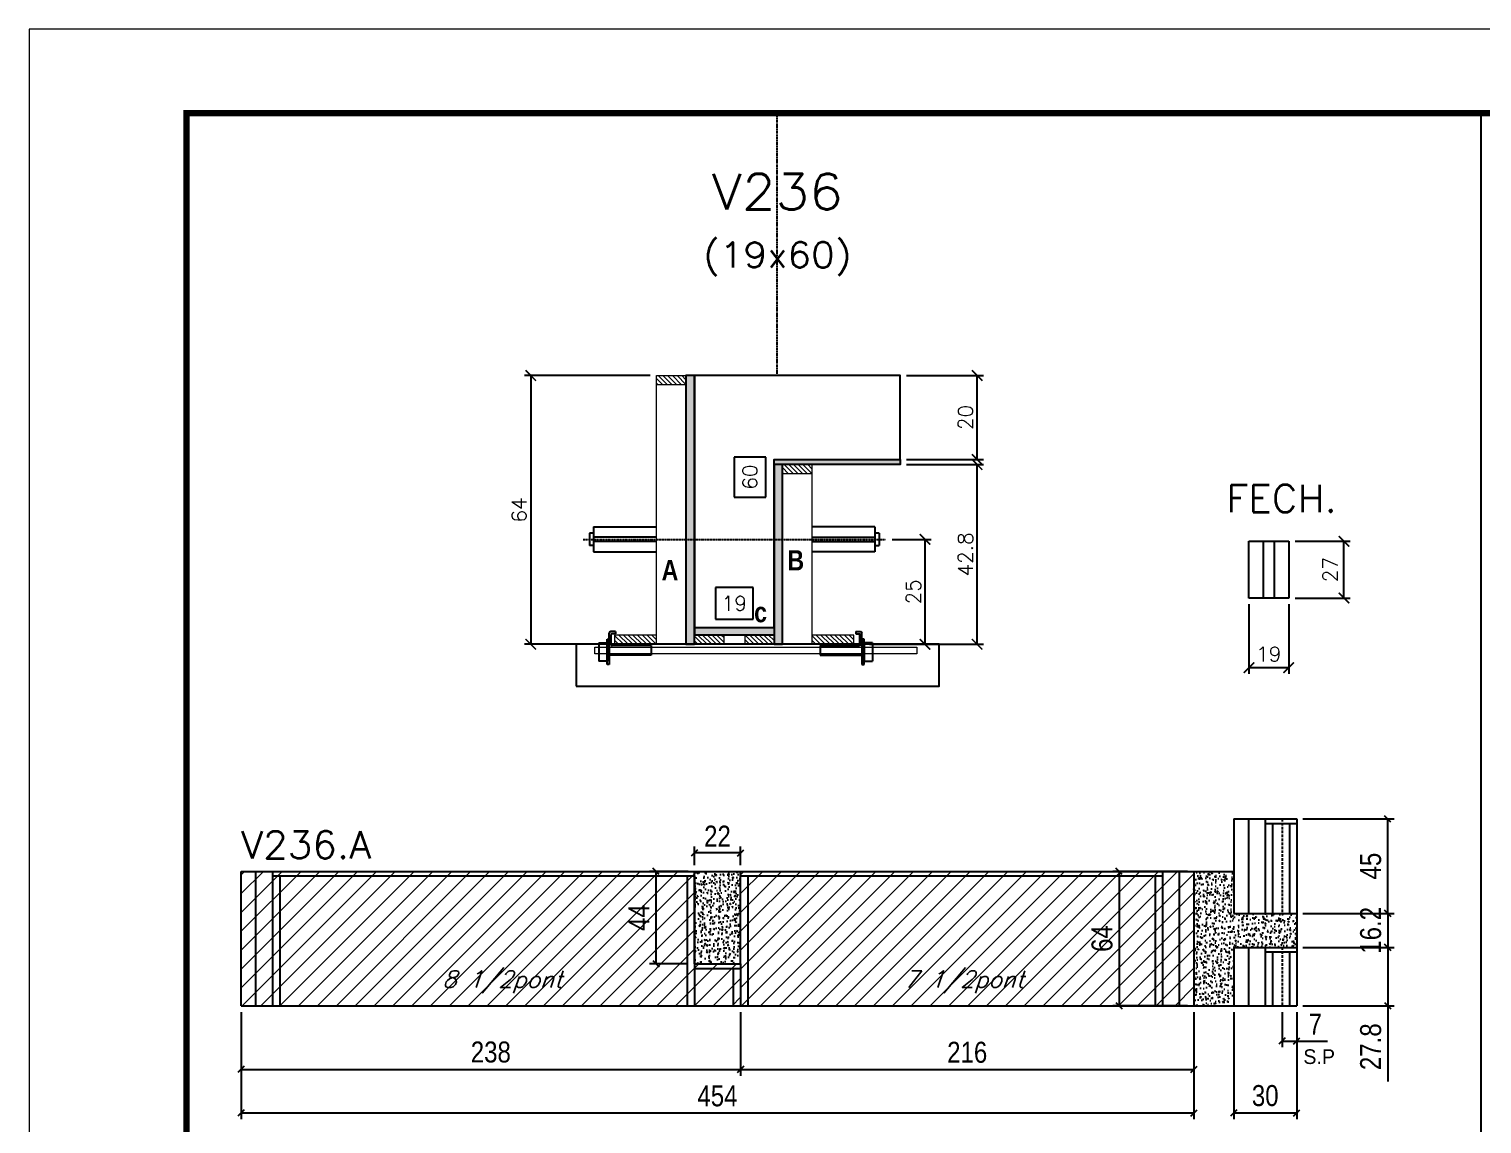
# Model space of a CAD drawing. Extents: x 137137 to 143418, y 10464 to 34486.
# Drawn here: x 138736 to 139428, y 29370 to 29891 of the extents above; entities that cross this region are included whole.
import ezdxf
from ezdxf.enums import TextEntityAlignment as Align

# ---------------------------------------------------------------- set-up
doc = ezdxf.new("R2010")
doc.units = 0
doc.linetypes.add('DASHED', pattern=[0.75, 0.5, -0.25])
doc.linetypes.add('HIDDEN', pattern=[0.375, 0.25, -0.125])
for name, color, linetype in [('barrote', 251, 'Continuous'), ('COTA', 241, 'Continuous'), ('Cota Seção (2x)', 4, 'Continuous'), ('detalhes', 4, 'Continuous'), ('Painéis', 200, 'Continuous'), ('presilha', 1, 'Continuous'), ('SARR_2.2x7', 40, 'Continuous'), ('SARR_3.5x7', 81, 'Continuous'), ('TENSOR', 3, 'Continuous'), ('texto', 7, 'Continuous'), ('Texto de Titulo', 7, 'Continuous'), ('Texto Qtd Sarr', 242, 'Continuous')]:
    doc.layers.add(name, color=color, linetype=linetype)
for name, color, linetype, lineweight in [('CONCRETO', 251, 'Continuous', 25), ('Folhas', 255, 'Continuous', 9), ('Hachura', 251, 'Continuous', 9), ('Madeira', 126, 'Continuous', 18), ('SARRAFO DE PRESSAO', 251, 'DASHED', 9), ('SCO-___-LAJ', 2, 'Continuous', 0), ('Texto Seção', 7, 'Continuous', 15)]:
    doc.layers.add(name, color=color, linetype=linetype, lineweight=lineweight)
doc.styles.add('COTA TECNICA', font='techl___.ttf', dxfattribs={"height": 10})
doc.styles.add('REGUA-120', font='ROMANS.shx', dxfattribs={"height": 15})
doc.styles.add('Romans', font='romans.shx')
doc.styles.add('ROMAS860', font='ROMAS860.SHX')
doc.styles.add('TECNICA', font='techb___.ttf', dxfattribs={"height": 10})
doc.dimstyles.new('Cota Paínel', dxfattribs={"dimtxt": 7, "dimasz": 5, "dimexe": 3, "dimexo": 3, "dimgap": 3, "dimtad": 1, "dimdec": 1, "dimzin": 12, "dimdsep": 46, "dimtxsty": 'Romans', "dimblk": 'ARCHTICK', "dimcen": 0, "dimclrd": 4, "dimclre": 4, "dimclrt": 1, "dimadec": 1, "dimazin": 3, "dimtfac": 1, "dimtdec": 1, "dimtmove": 0, "dimatfit": 3, "dimldrblk": 'OBLIQUE', "dimfxl": 1, "dimtolj": 1, "dimtzin": 12, "dimarcsym": 0})
doc.dimstyles.new('Cota Seção (2x)', dxfattribs={"dimtxt": 7, "dimasz": 5, "dimexe": 3, "dimexo": 3, "dimgap": 2, "dimtad": 3, "dimdec": 1, "dimlfac": 0.5, "dimzin": 12, "dimdsep": 46, "dimtxsty": 'Romans', "dimblk": 'ARCHTICK', "dimcen": 0, "dimclrd": 4, "dimclre": 4, "dimclrt": 1, "dimadec": 1, "dimazin": 3, "dimtfac": 1, "dimtdec": 1, "dimtmove": 0, "dimatfit": 3, "dimldrblk": 'OBLIQUE', "dimfxl": 1, "dimtolj": 1, "dimtzin": 12, "dimarcsym": 0})
doc.dimstyles.new('Cota Seção interna', dxfattribs={"dimtxt": 7, "dimasz": 6, "dimexe": 0.18, "dimexo": 2, "dimgap": -4, "dimtad": 3, "dimdec": 1, "dimlfac": 0.5, "dimzin": 12, "dimdsep": 46, "dimtxsty": 'Romans', "dimblk": 'ARCHTICK', "dimcen": 0.09, "dimse1": 1, "dimse2": 1, "dimsd1": 1, "dimsd2": 1, "dimclrd": 180, "dimclre": 5, "dimclrt": 1, "dimadec": 0, "dimazin": 3, "dimtfac": 1, "dimtdec": 1, "dimtofl": 0, "dimtmove": 0, "dimatfit": 3, "dimldrblk": 'ARCHTICK', "dimfxl": 1, "dimtolj": 1, "dimtzin": 0, "dimarcsym": 0})
doc.dimstyles.new('PAINEL', dxfattribs={"dimtxt": 10, "dimasz": 3, "dimexe": 3, "dimexo": 3, "dimgap": 3, "dimtad": 1, "dimdec": 1, "dimzin": 12, "dimdsep": 46, "dimtxsty": 'COTA TECNICA', "dimblk1": 'OBLIQUE', "dimblk2": 'OBLIQUE', "dimsah": 1, "dimcen": 0.9, "dimclrd": 4, "dimclre": 4, "dimclrt": 240, "dimadec": 1, "dimazin": 3, "dimtfac": 1, "dimtdec": 1, "dimtmove": 0, "dimatfit": 3, "dimfxl": 1, "dimtolj": 1, "dimtzin": 12, "dimarcsym": 0})

# ---------------------------------------------------------------- blocks, each defined once
blk = doc.blocks.new('9999999999')
at = {"layer": 'Folhas'}
blk.add_lwpolyline([(98138.98, 34190.21), (99623.98, 34190.21), (99623.98, 35240.21), (98138.98, 35240.21)], close=True, dxfattribs=at)
at = {"layer": 'Folhas', "color": 30, "const_width": 3}
blk.add_lwpolyline([(98213.98, 34230.21), (99583.98, 34230.21), (99583.98, 35200.21), (98213.98, 35200.21)], close=True, dxfattribs=at)
blk = doc.blocks.new('titulo1')
at = {"layer": 'Defpoints', "color": 252, "linetype": 'HIDDEN', "ltscale": 2}
blk.add_line((0, 0), (0, 125), dxfattribs=at)
at = {"layer": 'Defpoints', "style": 'Romans', "oblique": 15}
blk.add_attdef('FOLHA', text='', height=10, dxfattribs=at).set_placement((0, 15.58), align=Align.MIDDLE_CENTER)
at = {"layer": 'Texto Qtd Sarr', "color": 3, "style": 'Romans', "oblique": 15}
for tag, height, p in [('TITULO', 17, (0, 71.45)), ('SEÇÃO', 12, (0, 41.55))]:
    blk.add_attdef(tag, text='', height=height, dxfattribs=at).set_placement(p, align=Align.MIDDLE_CENTER)
blk = doc.blocks.new('_ArchTick')
at = {"color": 0, "linetype": 'ByBlock', "const_width": 0.15}
blk.add_lwpolyline([(-0.5, -0.5), (0.5, 0.5)], dxfattribs=at)
blk = doc.blocks.new('*D5913')
at = {"layer": 'COTA', "color": 4, "lineweight": -2, "transparency": 16777216}
for p, q in [((139153.81, 29684.08), (139190.53, 29684.08)), ((139187.53, 29598.48), (139187.53, 29684.08)), ((139136.21, 29598.48), (139190.53, 29598.48))]:
    blk.add_line(p, q, dxfattribs=at)
at = {"layer": 'Defpoints', "color": 0, "transparency": 16777216}
for p in [(139150.81, 29684.08), (139187.53, 29684.08), (139133.21, 29598.48)]:
    blk.add_point(p, dxfattribs=at)
at = {"layer": 'COTA', "color": 4, "lineweight": -2, "transparency": 16777216, "xscale": 5, "yscale": 5, "zscale": 5}
for p, rotation in [((139187.53, 29684.08), 90), ((139187.53, 29598.48), 270)]:
    blk.add_blockref('_ArchTick', p, dxfattribs=dict(at, rotation=rotation))
at = {"layer": 'COTA', "color": 1, "transparency": 16777216, "insert": (139182.03, 29641.28), "char_height": 7, "attachment_point": 5, "rotation": 90, "style": 'Romans'}
blk.add_mtext('\\A1;42.8', dxfattribs=at)
blk = doc.blocks.new('_Oblique')
at = {"color": 0, "linetype": 'ByBlock', "lineweight": -2}
blk.add_line((-0.5, -0.5), (0.5, 0.5), dxfattribs=at)
blk = doc.blocks.new('*D5914')
at = {"layer": 'COTA', "color": 4, "lineweight": -2, "transparency": 16777216}
for p, q in [((139153.81, 29726.48), (139190.53, 29726.48)), ((139187.53, 29686.48), (139187.53, 29726.48)), ((139153.81, 29686.48), (139190.53, 29686.48))]:
    blk.add_line(p, q, dxfattribs=at)
at = {"layer": 'Defpoints', "color": 0, "transparency": 16777216}
for p in [(139150.81, 29726.48), (139187.53, 29726.48), (139150.81, 29686.48)]:
    blk.add_point(p, dxfattribs=at)
at = {"layer": 'COTA', "color": 4, "lineweight": -2, "transparency": 16777216, "xscale": 5, "yscale": 5, "zscale": 5}
for p, rotation in [((139187.53, 29726.48), 90), ((139187.53, 29686.48), 270)]:
    blk.add_blockref('_ArchTick', p, dxfattribs=dict(at, rotation=rotation))
at = {"layer": 'COTA', "color": 1, "transparency": 16777216, "insert": (139182.03, 29706.48), "char_height": 7, "attachment_point": 5, "rotation": 90, "style": 'Romans'}
blk.add_mtext('\\A1;20', dxfattribs=at)
blk = doc.blocks.new('*D5915')
at = {"layer": 'Cota Seção (2x)', "color": 180, "lineweight": -2, "transparency": 16777216}
for p, q in [((139086.81, 29687.58), (139071.81, 29687.58)), ((139071.81, 29687.58), (139071.81, 29668.58)), ((139086.81, 29668.58), (139086.81, 29687.58)), ((139071.81, 29668.58), (139086.81, 29668.58))]:
    blk.add_line(p, q, dxfattribs=at)
at = {"layer": 'Defpoints', "color": 0, "transparency": 16777216}
for p in [(139090.81, 29726.48), (139090.81, 29726.48), (139090.81, 29606.48)]:
    blk.add_point(p, dxfattribs=at)
at = {"layer": 'Cota Seção (2x)', "color": 1, "transparency": 16777216, "insert": (139079.31, 29678.08), "char_height": 7, "attachment_point": 5, "rotation": 90, "style": 'Romans'}
blk.add_mtext('\\A1;60', dxfattribs=at)
blk = doc.blocks.new('PRESILHA METÁLICA 1')
at = {"layer": 'presilha'}
for p, q in [((12, 21), (8.6, 21)), ((12, 21), (12, 19.5)), ((0, 13), (6, 13)), ((0, 13), (0, 0)), ((6, 15.5), (7.5, 15.5)), ((6, -2.5), (6, 15.5)), ((6, 13), (6, 0)), ((7.5, 10.6), (7.5, 19.9)), ((7.5, 15.5), (7.5, -2.5)), ((9, 11.6), (9, 18.9)), ((12, 19.5), (9.6, 19.5)), ((37.5, 11), (9.6, 11)), ((37.5, 11), (37.5, 4.1)), ((6, 0), (0, 0)), ((37.5, 4.1), (7.5, 4.1)), ((7.5, -2.5), (6, -2.5))]:
    blk.add_line(p, q, dxfattribs=at)
for centre, radius, start, end in [((8.6, 19.9), 1.14, 90, 180), ((9.6, 18.9), 0.57, 90, 180), ((9.6, 11.6), 0.57, 180, 270)]:
    blk.add_arc(centre, radius, start, end, dxfattribs=at)
blk = doc.blocks.new('*D5916')
at = {"layer": 'Cota Seção (2x)', "color": 180, "lineweight": -2, "transparency": 16777216}
for p, q in [((139080.81, 29625.48), (139062.81, 29625.48)), ((139062.81, 29625.48), (139062.81, 29610.48)), ((139080.81, 29610.48), (139080.81, 29625.48)), ((139062.81, 29610.48), (139080.81, 29610.48))]:
    blk.add_line(p, q, dxfattribs=at)
at = {"layer": 'Defpoints', "color": 0, "transparency": 16777216}
for p in [(139090.81, 29606.48), (139052.81, 29598.48), (139090.81, 29598.48)]:
    blk.add_point(p, dxfattribs=at)
at = {"layer": 'Cota Seção (2x)', "color": 1, "transparency": 16777216, "insert": (139071.81, 29617.98), "char_height": 7, "attachment_point": 5, "style": 'Romans'}
blk.add_mtext('\\A1;19', dxfattribs=at)
blk = doc.blocks.new('*D5917')
at = {"layer": 'COTA', "color": 4, "lineweight": -2, "transparency": 16777216}
for p, q in [((139031.81, 29726.48), (138971.84, 29726.48)), ((138974.84, 29726.48), (138974.84, 29598.48)), ((139031.81, 29598.48), (138971.84, 29598.48))]:
    blk.add_line(p, q, dxfattribs=at)
at = {"layer": 'Defpoints', "color": 0, "transparency": 16777216}
for p in [(139034.81, 29726.48), (138974.84, 29598.48), (139034.81, 29598.48)]:
    blk.add_point(p, dxfattribs=at)
at = {"layer": 'COTA', "color": 4, "lineweight": -2, "transparency": 16777216, "xscale": 5, "yscale": 5, "zscale": 5}
for p, rotation in [((138974.84, 29726.48), 90), ((138974.84, 29598.48), 270)]:
    blk.add_blockref('_ArchTick', p, dxfattribs=dict(at, rotation=rotation))
at = {"layer": 'COTA', "color": 1, "transparency": 16777216, "insert": (138969.34, 29662.48), "char_height": 7, "attachment_point": 5, "rotation": 90, "style": 'Romans'}
blk.add_mtext('\\A1;64', dxfattribs=at)
blk = doc.blocks.new('*D5918')
at = {"layer": 'COTA', "color": 4, "lineweight": -2, "transparency": 16777216}
for p, q in [((139147.12, 29648.45), (139165.67, 29648.45)), ((139162.67, 29648.45), (139162.67, 29598.48)), ((139147.12, 29598.48), (139165.67, 29598.48))]:
    blk.add_line(p, q, dxfattribs=at)
at = {"layer": 'Defpoints', "color": 0, "transparency": 16777216}
for p in [(139144.12, 29648.45), (139144.12, 29598.48), (139162.67, 29598.48)]:
    blk.add_point(p, dxfattribs=at)
at = {"layer": 'COTA', "color": 4, "lineweight": -2, "transparency": 16777216, "xscale": 5, "yscale": 5, "zscale": 5}
for p, rotation in [((139162.67, 29648.45), 90), ((139162.67, 29598.48), 270)]:
    blk.add_blockref('_ArchTick', p, dxfattribs=dict(at, rotation=rotation))
at = {"layer": 'COTA', "color": 1, "transparency": 16777216, "insert": (139157.17, 29623.46), "char_height": 7, "attachment_point": 5, "rotation": 90, "style": 'Romans'}
blk.add_mtext('\\A1;25', dxfattribs=at)
blk = doc.blocks.new('*D5919')
at = {"layer": 'COTA', "color": 4, "linetype": 'ByBlock', "lineweight": -2, "transparency": 16777216}
for p, q in [((138836.82, 29423.34), (138836.82, 29393)), ((139074.82, 29423.34), (139074.82, 29393)), ((138836.82, 29396), (139074.82, 29396))]:
    blk.add_line(p, q, dxfattribs=at)
at = {"layer": 'Defpoints', "color": 0, "linetype": 'ByBlock', "transparency": 16777216}
for p in [(138836.82, 29426.34), (139074.82, 29426.34), (139074.82, 29396)]:
    blk.add_point(p, dxfattribs=at)
at = {"layer": 'COTA', "color": 4, "linetype": 'ByBlock', "lineweight": -2, "transparency": 16777216, "xscale": 3, "yscale": 3, "zscale": 3, "rotation": 180}
blk.add_blockref('_Oblique', (138836.82, 29396), dxfattribs=at)
at = {"layer": 'COTA', "color": 4, "linetype": 'ByBlock', "lineweight": -2, "transparency": 16777216, "xscale": 3, "yscale": 3, "zscale": 3}
blk.add_blockref('_Oblique', (139074.82, 29396), dxfattribs=at)
at = {"layer": 'COTA', "color": 240, "linetype": 'ByBlock', "transparency": 16777216, "insert": (138955.82, 29404.24), "char_height": 10, "attachment_point": 5, "style": 'COTA TECNICA'}
blk.add_mtext('\\A1;238', dxfattribs=at)
blk = doc.blocks.new('*D5920')
at = {"layer": 'COTA', "color": 4, "linetype": 'ByBlock', "lineweight": -2, "transparency": 16777216}
for p, q in [((139074.82, 29423.34), (139074.82, 29393)), ((139290.82, 29423.34), (139290.82, 29393)), ((139074.82, 29396), (139290.82, 29396))]:
    blk.add_line(p, q, dxfattribs=at)
at = {"layer": 'Defpoints', "color": 0, "linetype": 'ByBlock', "transparency": 16777216}
for p in [(139074.82, 29426.34), (139290.82, 29426.34), (139290.82, 29396)]:
    blk.add_point(p, dxfattribs=at)
at = {"layer": 'COTA', "color": 4, "linetype": 'ByBlock', "lineweight": -2, "transparency": 16777216, "xscale": 3, "yscale": 3, "zscale": 3, "rotation": 180}
blk.add_blockref('_Oblique', (139074.82, 29396), dxfattribs=at)
at = {"layer": 'COTA', "color": 4, "linetype": 'ByBlock', "lineweight": -2, "transparency": 16777216, "xscale": 3, "yscale": 3, "zscale": 3}
blk.add_blockref('_Oblique', (139290.82, 29396), dxfattribs=at)
at = {"layer": 'COTA', "color": 240, "linetype": 'ByBlock', "transparency": 16777216, "insert": (139182.82, 29404.1), "char_height": 10, "attachment_point": 5, "style": 'COTA TECNICA'}
blk.add_mtext('\\A1;216', dxfattribs=at)
blk = doc.blocks.new('*D5841')
at = {"layer": 'COTA', "color": 4, "linetype": 'ByBlock', "lineweight": -2, "transparency": 16777216}
for p, q in [((139287.82, 29490.34), (139252.19, 29490.34)), ((139255.19, 29490.34), (139255.19, 29426.34)), ((139287.82, 29426.34), (139252.19, 29426.34))]:
    blk.add_line(p, q, dxfattribs=at)
at = {"layer": 'Defpoints', "color": 0, "linetype": 'ByBlock', "transparency": 16777216}
for p in [(139290.82, 29490.34), (139255.19, 29426.34), (139290.82, 29426.34)]:
    blk.add_point(p, dxfattribs=at)
at = {"layer": 'COTA', "color": 4, "linetype": 'ByBlock', "lineweight": -2, "transparency": 16777216, "xscale": 3, "yscale": 3, "zscale": 3}
for p, rotation in [((139255.19, 29490.34), 90), ((139255.19, 29426.34), 270)]:
    blk.add_blockref('_Oblique', p, dxfattribs=dict(at, rotation=rotation))
at = {"layer": 'COTA', "color": 240, "linetype": 'ByBlock', "transparency": 16777216, "insert": (139247.09, 29458.34), "char_height": 10, "attachment_point": 5, "rotation": 90, "style": 'COTA TECNICA'}
blk.add_mtext('\\A1;64', dxfattribs=at)
blk = doc.blocks.new('*D6134')
at = {"layer": 'COTA', "color": 4, "linetype": 'ByBlock', "lineweight": -2, "transparency": 16777216}
for p, q in [((139049.82, 29490.34), (139031.5, 29490.34)), ((139034.5, 29490.34), (139034.5, 29446.34)), ((139049.82, 29446.34), (139031.5, 29446.34))]:
    blk.add_line(p, q, dxfattribs=at)
at = {"layer": 'Defpoints', "color": 0, "linetype": 'ByBlock', "transparency": 16777216}
for p in [(139052.82, 29490.34), (139034.5, 29446.34), (139052.82, 29446.34)]:
    blk.add_point(p, dxfattribs=at)
at = {"layer": 'COTA', "color": 4, "linetype": 'ByBlock', "lineweight": -2, "transparency": 16777216, "xscale": 3, "yscale": 3, "zscale": 3}
for p, rotation in [((139034.5, 29490.34), 90), ((139034.5, 29446.34), 270)]:
    blk.add_blockref('_Oblique', p, dxfattribs=dict(at, rotation=rotation))
at = {"layer": 'COTA', "color": 240, "linetype": 'ByBlock', "transparency": 16777216, "insert": (139026.42, 29468.34), "char_height": 10, "attachment_point": 5, "rotation": 90, "style": 'COTA TECNICA'}
blk.add_mtext('\\A1;44', dxfattribs=at)
blk = doc.blocks.new('*D6144')
at = {"layer": 'COTA', "color": 4, "lineweight": -2, "transparency": 16777216}
for p, q in [((139052.82, 29493.34), (139052.82, 29502.11)), ((139074.82, 29499.11), (139052.82, 29499.11)), ((139074.82, 29493.34), (139074.82, 29502.11))]:
    blk.add_line(p, q, dxfattribs=at)
at = {"layer": 'Defpoints', "color": 0, "transparency": 16777216}
for p in [(139052.82, 29499.11), (139052.82, 29490.34), (139074.82, 29490.34)]:
    blk.add_point(p, dxfattribs=at)
at = {"layer": 'COTA', "color": 4, "lineweight": -2, "transparency": 16777216, "xscale": 3, "yscale": 3, "zscale": 3, "rotation": 180}
blk.add_blockref('_Oblique', (139052.82, 29499.11), dxfattribs=at)
at = {"layer": 'COTA', "color": 4, "lineweight": -2, "transparency": 16777216, "xscale": 3, "yscale": 3, "zscale": 3}
blk.add_blockref('_Oblique', (139074.82, 29499.11), dxfattribs=at)
at = {"layer": 'COTA', "color": 240, "transparency": 16777216, "insert": (139063.82, 29507.11), "char_height": 10, "attachment_point": 5, "style": 'COTA TECNICA'}
blk.add_mtext('\\A1;22', dxfattribs=at)
blk = doc.blocks.new('*D6243')
at = {"layer": 'COTA', "color": 4, "lineweight": -2, "transparency": 16777216}
for p, q in [((139342.82, 29515.34), (139386.2, 29515.34)), ((139383.2, 29470.34), (139383.2, 29515.34)), ((139342.82, 29470.34), (139386.2, 29470.34))]:
    blk.add_line(p, q, dxfattribs=at)
at = {"layer": 'Defpoints', "color": 0, "transparency": 16777216}
for p in [(139339.82, 29515.34), (139383.2, 29515.34), (139339.82, 29470.34)]:
    blk.add_point(p, dxfattribs=at)
at = {"layer": 'COTA', "color": 4, "lineweight": -2, "transparency": 16777216, "xscale": 3, "yscale": 3, "zscale": 3}
for p, rotation in [((139383.2, 29515.34), 90), ((139383.2, 29470.34), 270)]:
    blk.add_blockref('_Oblique', p, dxfattribs=dict(at, rotation=rotation))
at = {"layer": 'COTA', "color": 240, "transparency": 16777216, "insert": (139375.09, 29492.84), "char_height": 10, "attachment_point": 5, "rotation": 90, "style": 'COTA TECNICA'}
blk.add_mtext('\\A1;45', dxfattribs=at)
blk = doc.blocks.new('*D6244')
at = {"layer": 'COTA', "color": 4, "lineweight": -2, "transparency": 16777216}
for p, q in [((139342.82, 29454.14), (139386.2, 29454.14)), ((139383.2, 29454.14), (139383.2, 29426.34)), ((139342.82, 29426.34), (139386.2, 29426.34)), ((139383.2, 29426.34), (139383.2, 29390.29))]:
    blk.add_line(p, q, dxfattribs=at)
at = {"layer": 'Defpoints', "color": 0, "transparency": 16777216}
for p in [(139339.82, 29454.14), (139339.82, 29426.34), (139383.2, 29426.34)]:
    blk.add_point(p, dxfattribs=at)
at = {"layer": 'COTA', "color": 4, "lineweight": -2, "transparency": 16777216, "xscale": 3, "yscale": 3, "zscale": 3}
for p, rotation in [((139383.2, 29454.14), 90), ((139383.2, 29426.34), 270)]:
    blk.add_blockref('_Oblique', p, dxfattribs=dict(at, rotation=rotation))
at = {"layer": 'COTA', "color": 240, "transparency": 16777216, "insert": (139375.1, 29406.82), "char_height": 10, "attachment_point": 5, "rotation": 90, "style": 'COTA TECNICA'}
blk.add_mtext('\\A1;27.8', dxfattribs=at)
blk = doc.blocks.new('*D6245')
at = {"layer": 'COTA', "color": 4, "lineweight": -2, "transparency": 16777216}
for p, q in [((139342.82, 29470.34), (139386.2, 29470.34)), ((139383.2, 29470.34), (139383.2, 29454.14)), ((139342.82, 29454.14), (139386.2, 29454.14))]:
    blk.add_line(p, q, dxfattribs=at)
at = {"layer": 'Defpoints', "color": 0, "transparency": 16777216}
for p in [(139339.82, 29470.34), (139339.82, 29454.14), (139383.2, 29454.14)]:
    blk.add_point(p, dxfattribs=at)
at = {"layer": 'COTA', "color": 4, "lineweight": -2, "transparency": 16777216, "xscale": 3, "yscale": 3, "zscale": 3}
for p, rotation in [((139383.2, 29470.34), 90), ((139383.2, 29454.14), 270)]:
    blk.add_blockref('_Oblique', p, dxfattribs=dict(at, rotation=rotation))
at = {"layer": 'COTA', "color": 240, "transparency": 16777216, "insert": (139375.1, 29462.24), "char_height": 10, "attachment_point": 5, "rotation": 90, "style": 'COTA TECNICA'}
blk.add_mtext('\\A1;16.2', dxfattribs=at)
blk = doc.blocks.new('*D6076')
at = {"layer": 'COTA', "color": 4, "linetype": 'ByBlock', "lineweight": -2, "transparency": 16777216}
for p, q in [((139332.82, 29423.34), (139332.82, 29406.54)), ((139339.82, 29423.34), (139339.82, 29406.54)), ((139332.82, 29409.54), (139339.82, 29409.54)), ((139339.82, 29409.54), (139354.56, 29409.54))]:
    blk.add_line(p, q, dxfattribs=at)
at = {"layer": 'Defpoints', "color": 0, "linetype": 'ByBlock', "transparency": 16777216}
for p in [(139332.82, 29426.34), (139339.82, 29426.34), (139339.82, 29409.54)]:
    blk.add_point(p, dxfattribs=at)
at = {"layer": 'COTA', "color": 4, "linetype": 'ByBlock', "lineweight": -2, "transparency": 16777216, "xscale": 3, "yscale": 3, "zscale": 3, "rotation": 180}
blk.add_blockref('_Oblique', (139332.82, 29409.54), dxfattribs=at)
at = {"layer": 'COTA', "color": 4, "linetype": 'ByBlock', "lineweight": -2, "transparency": 16777216, "xscale": 3, "yscale": 3, "zscale": 3}
blk.add_blockref('_Oblique', (139339.82, 29409.54), dxfattribs=at)
at = {"layer": 'COTA', "color": 240, "linetype": 'ByBlock', "transparency": 16777216, "insert": (139348.69, 29417.61), "char_height": 10, "attachment_point": 5, "style": 'COTA TECNICA'}
blk.add_mtext('\\A1;7', dxfattribs=at)
blk = doc.blocks.new('*D6246')
at = {"layer": 'COTA', "color": 4, "lineweight": -2, "transparency": 16777216}
for p, q in [((139309.82, 29423.34), (139309.82, 29372.26)), ((139339.82, 29423.34), (139339.82, 29372.26)), ((139309.82, 29375.26), (139339.82, 29375.26))]:
    blk.add_line(p, q, dxfattribs=at)
at = {"layer": 'Defpoints', "color": 0, "transparency": 16777216}
for p in [(139309.82, 29426.34), (139339.82, 29426.34), (139339.82, 29375.26)]:
    blk.add_point(p, dxfattribs=at)
at = {"layer": 'COTA', "color": 4, "lineweight": -2, "transparency": 16777216, "xscale": 3, "yscale": 3, "zscale": 3, "rotation": 180}
blk.add_blockref('_Oblique', (139309.82, 29375.26), dxfattribs=at)
at = {"layer": 'COTA', "color": 4, "lineweight": -2, "transparency": 16777216, "xscale": 3, "yscale": 3, "zscale": 3}
blk.add_blockref('_Oblique', (139339.82, 29375.26), dxfattribs=at)
at = {"layer": 'COTA', "color": 240, "transparency": 16777216, "insert": (139324.82, 29383.48), "char_height": 10, "attachment_point": 5, "style": 'COTA TECNICA'}
blk.add_mtext('\\A1;30', dxfattribs=at)
blk = doc.blocks.new('*D6079')
at = {"layer": 'COTA', "color": 4, "lineweight": -2, "transparency": 16777216}
for p, q in [((139317.03, 29617.52), (139317.03, 29584.33)), ((139336.03, 29617.52), (139336.03, 29584.33)), ((139336.03, 29587.33), (139317.03, 29587.33))]:
    blk.add_line(p, q, dxfattribs=at)
at = {"layer": 'Defpoints', "color": 0, "transparency": 16777216}
for p in [(139317.03, 29620.52), (139336.03, 29620.52), (139317.03, 29587.33)]:
    blk.add_point(p, dxfattribs=at)
at = {"layer": 'COTA', "color": 4, "lineweight": -2, "transparency": 16777216, "xscale": 5, "yscale": 5, "zscale": 5, "rotation": 180}
blk.add_blockref('_ArchTick', (139317.03, 29587.33), dxfattribs=at)
at = {"layer": 'COTA', "color": 4, "lineweight": -2, "transparency": 16777216, "xscale": 5, "yscale": 5, "zscale": 5}
blk.add_blockref('_ArchTick', (139336.03, 29587.33), dxfattribs=at)
at = {"layer": 'COTA', "color": 1, "transparency": 16777216, "insert": (139326.53, 29593.83), "char_height": 7, "attachment_point": 5, "style": 'Romans'}
blk.add_mtext('\\A1;19', dxfattribs=at)
blk = doc.blocks.new('*D6064')
at = {"layer": 'COTA', "color": 4, "lineweight": -2, "transparency": 16777216}
for p, q in [((139339.03, 29647.52), (139365.31, 29647.52)), ((139362.31, 29620.52), (139362.31, 29647.52)), ((139339.03, 29620.52), (139365.31, 29620.52))]:
    blk.add_line(p, q, dxfattribs=at)
at = {"layer": 'Defpoints', "color": 0, "transparency": 16777216}
for p in [(139336.03, 29647.52), (139362.31, 29647.52), (139336.03, 29620.52)]:
    blk.add_point(p, dxfattribs=at)
at = {"layer": 'COTA', "color": 4, "lineweight": -2, "transparency": 16777216, "xscale": 5, "yscale": 5, "zscale": 5}
for p, rotation in [((139362.31, 29647.52), 90), ((139362.31, 29620.52), 270)]:
    blk.add_blockref('_ArchTick', p, dxfattribs=dict(at, rotation=rotation))
at = {"layer": 'COTA', "color": 1, "transparency": 16777216, "insert": (139355.81, 29634.02), "char_height": 7, "attachment_point": 5, "rotation": 90, "style": 'Romans'}
blk.add_mtext('\\A1;27', dxfattribs=at)
blk = doc.blocks.new('*D6306')
at = {"layer": 'Defpoints', "color": 0, "ltscale": 25, "transparency": 16777216}
for p in [(138836.82, 29426.34), (139290.82, 29426.34), (139290.82, 29375.26)]:
    blk.add_point(p, dxfattribs=at)
at = {"layer": 'Painéis', "color": 4, "lineweight": -2, "ltscale": 25, "transparency": 16777216}
for p, q in [((138836.82, 29423.34), (138836.82, 29372.26)), ((139290.82, 29423.34), (139290.82, 29372.26)), ((138836.82, 29375.26), (139290.82, 29375.26))]:
    blk.add_line(p, q, dxfattribs=at)
at = {"layer": 'Painéis', "color": 4, "lineweight": -2, "ltscale": 25, "transparency": 16777216, "xscale": 3, "yscale": 3, "zscale": 3, "rotation": 180}
blk.add_blockref('_Oblique', (138836.82, 29375.26), dxfattribs=at)
at = {"layer": 'Painéis', "color": 4, "lineweight": -2, "ltscale": 25, "transparency": 16777216, "xscale": 3, "yscale": 3, "zscale": 3}
blk.add_blockref('_Oblique', (139290.82, 29375.26), dxfattribs=at)
at = {"layer": 'Painéis', "color": 240, "ltscale": 25, "transparency": 16777216, "insert": (139063.82, 29383.37), "char_height": 10, "attachment_point": 5, "style": 'COTA TECNICA'}
blk.add_mtext('\\A1;454', dxfattribs=at)

msp = doc.modelspace()

# ---------------------------------------------------------------- hatches: boundary and pattern name
at = {"layer": 'COTA', "linetype": 'ByBlock'}
h = msp.add_hatch(dxfattribs=at)
h.set_pattern_fill('AR-CONC', color=256, scale=0.03)
h.set_pattern_definition([(50, (6018.4965, -4394.501), (5.46554007, -0.47817257), [0.5715, -6.2865]), (355, (6018.4965, -4394.501), (-1.05730264, 5.73170536), [0.4572, -5.02921753]), (100.4514447, (6018.952, -4394.5406), (4.40823741, 5.25353256), [0.48570026, -5.34270734]), (46.1842, (6018.4965, -4392.977), (8.13237123, -1.26126984), [0.85725, -9.42975]), (96.6355576, (6019.174, -4393.082), (7.122124, 7.42278374), [0.7285507, -8.01406824]), (351.184151, (6018.4965, -4392.977), (7.122124, 7.42278374), [0.685799, -7.54379196]), (21, (6019.2585, -4393.358), (4.54843174, -3.06795595), [0.5715, -6.2865]), (326, (6019.2585, -4393.358), (1.85406085, 5.52563898), [0.4572, -5.0292]), (71.451445, (6019.6375, -4393.6134), (6.40249258, 2.45768307), [0.48570026, -5.34269813]), (37.5, (6018.4965, -4394.5008), (0.092658098, 2.536651166), [0, -4.96824, 0, -5.1054, 0, -5.04825]), (7.5, (6018.4965, -4394.5008), (2.004589875, 3.005417245), [0, -2.91084, 0, -4.85394, 0, -1.92405]), (327.5, (6016.7972, -4394.5008), (4.067717855, -0.17186232), [0, -1.905, 0, -5.9436, 0, -7.8867]), (317.5, (6016.0352, -4394.5008), (4.44387544, 0.76279473), [0, -2.4765, 0, -3.94716, 0, -5.6007])])
h.paths.add_polyline_path([(139052.82, 29446.34), (139074.82, 29446.34), (139074.82, 29490.34), (139052.82, 29490.34)])
h = msp.add_hatch(dxfattribs=at)
h.set_pattern_fill('AR-CONC', color=256, scale=0.03)
h.set_pattern_definition([(50, (-3170, 0.8), (5.46554007, -0.47817257), [0.5715, -6.2865]), (355, (-3170, 0.8), (-1.05730264, 5.73170536), [0.4572, -5.02921753]), (100.4514447, (-3169.5445, 0.76), (4.40823741, 5.25353256), [0.48570026, -5.34270734]), (46.1842, (-3170, 2.324), (8.13237123, -1.26126984), [0.85725, -9.42975]), (96.6355576, (-3169.322, 2.219), (7.122124, 7.42278374), [0.7285507, -8.01406824]), (351.184151, (-3170, 2.324), (7.122124, 7.42278374), [0.685799, -7.54379196]), (21, (-3169.238, 1.943), (4.54843174, -3.06795595), [0.5715, -6.2865]), (326, (-3169.238, 1.943), (1.85406085, 5.52563898), [0.4572, -5.0292]), (71.451445, (-3168.859, 1.6873), (6.40249258, 2.45768307), [0.48570026, -5.34269813]), (37.5, (-3170, 0.8), (0.092658098, 2.536651166), [0, -4.96824, 0, -5.1054, 0, -5.04825]), (7.5, (-3170, 0.8), (2.004589875, 3.005417245), [0, -2.91084, 0, -4.85394, 0, -1.92405]), (327.5, (-3171.6993, 0.8), (4.067717855, -0.17186232), [0, -1.905, 0, -5.9436, 0, -7.8867]), (317.5, (-3172.4613, 0.8), (4.44387544, 0.76279473), [0, -2.4765, 0, -3.94716, 0, -5.6007])])
h.paths.add_polyline_path([(139309.82, 29454.14), (139339.82, 29454.14), (139339.82, 29470.34), (139309.82, 29470.34), (139309.82, 29490.34), (139290.82, 29490.34), (139290.82, 29426.34), (139309.82, 29426.34)])
at = {"layer": 'Hachura'}
h = msp.add_hatch(dxfattribs=at)
h.set_pattern_fill('ANSI31', color=256, scale=0.5, angle=270, style=0)
h.set_pattern_definition([(315, (161940.6322, 21418.832), (1.12253202, 1.12253202), [])])
h.paths.add_polyline_path([(139034.81, 29722.08), (139034.81, 29726.48), (139048.81, 29726.48), (139048.81, 29722.08)])
h = msp.add_hatch(color=256, dxfattribs=at)
h.dxf.hatch_style = 1
h.paths.add_polyline_path([(139052.81, 29726.48), (139048.81, 29726.48), (139048.81, 29598.48), (139052.81, 29598.48)])
h = msp.add_hatch(color=256, dxfattribs=at)
h.dxf.hatch_style = 1
h.paths.add_polyline_path([(139090.81, 29684.08), (139090.81, 29686.48), (139150.81, 29686.48), (139150.81, 29684.08)])
h = msp.add_hatch(color=256, dxfattribs=at)
h.dxf.hatch_style = 1
h.paths.add_polyline_path([(139094.81, 29684.08), (139090.81, 29684.08), (139090.81, 29598.48), (139094.81, 29598.48)])
h = msp.add_hatch(dxfattribs=at)
h.set_pattern_fill('ANSI31', color=256, scale=0.5, angle=270, style=0)
h.set_pattern_definition([(315, (162000.6322, 21376.432), (1.12253202, 1.12253202), [])])
h.paths.add_polyline_path([(139094.81, 29679.68), (139094.81, 29684.08), (139108.81, 29684.08), (139108.81, 29679.68)])
h = msp.add_hatch(dxfattribs=at)
h.set_pattern_fill('ANSI31', color=256, scale=0.5, angle=270, style=0)
h.set_pattern_definition([(315, (161906.6322, 21368.832), (1.12253202, 1.12253202), [])])
h.paths.add_polyline_path([(139034.81, 29598.48), (139034.81, 29602.88), (139014.81, 29602.88), (139014.81, 29598.48)])
h = msp.add_hatch(color=256, dxfattribs=at)
h.dxf.hatch_style = 1
h.paths.add_polyline_path([(139052.81, 29602.88), (139052.81, 29606.48), (139090.81, 29606.48), (139090.81, 29602.88)])
h = msp.add_hatch(dxfattribs=at)
h.set_pattern_fill('ANSI31', color=256, scale=0.5, angle=270, style=0)
h.set_pattern_definition([(315, (162009.4343, 21368.832), (1.12253202, 1.12253202), [])])
h.paths.add_polyline_path([(139052.81, 29598.48), (139052.81, 29602.88), (139066.81, 29602.88), (139066.81, 29598.48)])
h = msp.add_hatch(dxfattribs=at)
h.set_pattern_fill('ANSI31', color=256, scale=0.5, angle=270, style=0)
h.set_pattern_definition([(315, (162009.4322, 21368.832), (1.12253202, 1.12253202), [])])
h.paths.add_polyline_path([(139090.81, 29598.48), (139090.81, 29602.88), (139076.81, 29602.88), (139076.81, 29598.48)])
h = msp.add_hatch(dxfattribs=at)
h.set_pattern_fill('ANSI31', color=256, scale=0.5, angle=270, style=0)
h.set_pattern_definition([(315, (162000.6322, 21368.832), (1.12253202, 1.12253202), [])])
h.paths.add_polyline_path([(139128.81, 29598.48), (139128.81, 29602.88), (139108.81, 29602.88), (139108.81, 29598.48)])
at = {"layer": 'Hachura', "linetype": 'ByBlock'}
h = msp.add_hatch(dxfattribs=at)
h.set_pattern_fill('ANSI31', color=256, scale=2)
h.set_pattern_definition([(45, (-1585, 0), (-4.49012806, 4.49012806), [])])
h.paths.add_polyline_path([(139052.82, 29426.34), (139074.82, 29426.34), (139074.82, 29446.34), (139052.82, 29446.34), (139052.82, 29490.34), (138836.82, 29490.34), (138836.82, 29426.34)])
h.paths.add_polyline_path([(139036.28, 29457.56), (139036.28, 29479.75), (139015.69, 29479.75), (139015.69, 29457.56)], flags=24)
h.paths.add_polyline_path([(138924.91, 29429.69), (138992.53, 29429.69), (138998.03, 29445.66), (138930.41, 29445.66)], flags=24)
h = msp.add_hatch(dxfattribs=at)
h.set_pattern_fill('ANSI31', color=256, scale=2)
h.set_pattern_definition([(45, (-3170, 0), (-4.49012806, 4.49012806), [])])
h.paths.add_polyline_path([(139290.82, 29490.34), (139074.82, 29490.34), (139074.82, 29446.34), (139074.82, 29426.34), (139290.82, 29426.34)])
h.paths.add_polyline_path([(139144.41, 29429.69), (139212.03, 29429.69), (139217.53, 29445.66), (139149.91, 29445.66)], flags=24)

# ---------------------------------------------------------------- linework, layer by layer
at = {"ltscale": 3}
for p, q in [((139002.81, 29651.45), (139002.81, 29645.45)), ((139004.81, 29651.45), (139002.81, 29651.45)), ((139004.81, 29654.45), (139004.81, 29642.45)), ((139004.81, 29654.45), (139034.81, 29654.45)), ((139138.81, 29654.45), (139108.81, 29654.45)), ((139138.81, 29654.45), (139138.81, 29642.45)), ((139140.81, 29651.45), (139138.81, 29651.45)), ((139140.81, 29651.45), (139140.81, 29645.45)), ((139004.81, 29645.45), (139002.81, 29645.45)), ((139034.81, 29649.45), (139004.81, 29649.45)), ((139034.81, 29647.45), (139004.81, 29647.45)), ((139108.81, 29649.45), (139138.81, 29649.45)), ((139108.81, 29647.45), (139138.81, 29647.45)), ((139138.81, 29645.45), (139140.81, 29645.45)), ((139004.81, 29642.45), (139034.81, 29642.45)), ((139138.81, 29642.45), (139108.81, 29642.45))]:
    msp.add_line(p, q, dxfattribs=at)
at = {"layer": 'barrote'}
msp.add_lwpolyline([(138996.45, 29578.48), (139169.42, 29578.48), (139169.42, 29598.48), (138996.45, 29598.48)], close=True, dxfattribs=at)
at = {"layer": 'CONCRETO'}
msp.add_lwpolyline([(139090.81, 29686.48), (139150.81, 29686.48), (139150.81, 29726.48), (139090.81, 29726.48), (139090.81, 29726.48), (139052.81, 29726.48), (139052.81, 29602.88), (139052.81, 29602.88), (139052.81, 29606.48), (139090.81, 29606.48)], close=True, dxfattribs=at)
at = {"layer": 'COTA', "linetype": 'ByBlock'}
for p, q in [((139427.54, 29851.48), (139427.54, 29080.72)), ((139052.82, 29490.34), (139074.82, 29490.34)), ((139290.82, 29490.34), (139309.82, 29490.34)), ((139339.82, 29470.34), (139339.82, 29454.14)), ((139290.82, 29426.34), (139309.82, 29426.34))]:
    msp.add_line(p, q, dxfattribs=at)
at = {"layer": 'Madeira'}
for points in [[(139034.81, 29722.08), (139034.81, 29726.48), (139048.81, 29726.48), (139048.81, 29722.08)], [(139034.81, 29726.48), (139048.81, 29726.48), (139048.81, 29598.48), (139034.81, 29598.48)], [(139094.81, 29679.68), (139094.81, 29684.08), (139108.81, 29684.08), (139108.81, 29679.68)], [(139094.81, 29684.08), (139108.81, 29684.08), (139108.81, 29598.48), (139094.81, 29598.48)], [(139034.81, 29598.48), (139034.81, 29602.88), (139014.81, 29602.88), (139014.81, 29598.48)], [(139052.81, 29598.48), (139052.81, 29602.88), (139066.81, 29602.88), (139066.81, 29598.48)], [(139090.81, 29598.48), (139090.81, 29602.88), (139076.81, 29602.88), (139076.81, 29598.48)], [(139128.81, 29598.48), (139128.81, 29602.88), (139108.81, 29602.88), (139108.81, 29598.48)]]:
    msp.add_lwpolyline(points, close=True, dxfattribs=at)
at = {"layer": 'Painéis'}
for p, q in [((139317.03, 29620.52), (139317.03, 29647.52)), ((139317.03, 29647.52), (139336.03, 29647.52)), ((139336.03, 29647.52), (139336.03, 29620.52)), ((139336.03, 29620.52), (139317.03, 29620.52)), ((139309.82, 29515.34), (139339.82, 29515.34)), ((139309.82, 29515.34), (139309.82, 29470.34)), ((139339.82, 29515.34), (139339.82, 29470.34)), ((139309.82, 29470.34), (139339.82, 29470.34)), ((139309.82, 29454.14), (139339.82, 29454.14)), ((139309.82, 29454.14), (139339.82, 29454.14)), ((139309.82, 29454.14), (139309.82, 29426.34)), ((139339.82, 29454.14), (139339.82, 29426.34)), ((139309.82, 29426.34), (139339.82, 29426.34))]:
    msp.add_line(p, q, dxfattribs=at)
at = {"layer": 'Painéis', "linetype": 'ByBlock'}
for p, q in [((138836.82, 29490.34), (139052.82, 29490.34)), ((138836.82, 29426.34), (138836.82, 29490.34)), ((139052.82, 29446.34), (139052.82, 29490.34)), ((139074.82, 29490.34), (139290.82, 29490.34)), ((139074.82, 29446.34), (139074.82, 29490.34)), ((139290.82, 29490.34), (139290.82, 29426.34)), ((139052.82, 29446.34), (139074.82, 29446.34)), ((139074.82, 29446.34), (139074.82, 29426.34)), ((138836.82, 29426.34), (139290.82, 29426.34))]:
    msp.add_line(p, q, dxfattribs=at)
at = {"layer": 'Painéis'}
for points in [[(139052.81, 29726.48), (139048.81, 29726.48), (139048.81, 29598.48), (139052.81, 29598.48)], [(139090.81, 29684.08), (139090.81, 29686.48), (139150.81, 29686.48), (139150.81, 29684.08)], [(139094.81, 29684.08), (139090.81, 29684.08), (139090.81, 29598.48), (139094.81, 29598.48)], [(139052.81, 29602.88), (139052.81, 29606.48), (139090.81, 29606.48), (139090.81, 29602.88)]]:
    msp.add_lwpolyline(points, close=True, dxfattribs=at)
at = {"layer": 'SARR_2.2x7'}
for p, q in [((139324.03, 29620.52), (139324.03, 29647.52)), ((139329.03, 29647.52), (139329.03, 29620.52))]:
    msp.add_line(p, q, dxfattribs=at)
at = {"layer": 'SARR_2.2x7', "linetype": 'Continuous'}
for p, q in [((139316.82, 29515.34), (139316.82, 29470.34)), ((139324.82, 29513.14), (139339.82, 29513.14)), ((138843.82, 29426.34), (138843.82, 29490.34)), ((138851.82, 29488.14), (139052.82, 29488.14)), ((139074.82, 29488.14), (139275.82, 29488.14)), ((139283.82, 29490.34), (139283.82, 29426.34)), ((139316.82, 29454.14), (139316.82, 29426.34)), ((139324.82, 29451.94), (139339.82, 29451.94)), ((139052.82, 29444.14), (139074.82, 29444.14))]:
    msp.add_line(p, q, dxfattribs=at)
at = {"layer": 'SARR_2.2x7', "linetype": 'HIDDEN', "ltscale": 5}
for p, q in [((139332.82, 29515.34), (139332.82, 29470.34)), ((139332.82, 29454.14), (139332.82, 29426.34))]:
    msp.add_line(p, q, dxfattribs=at)
at = {"layer": 'SARR_3.5x7'}
for p, q in [((139324.82, 29515.34), (139324.82, 29470.34)), ((139328.32, 29513.14), (139328.32, 29470.34)), ((139336.32, 29513.14), (139336.32, 29470.34)), ((138851.82, 29490.34), (138851.82, 29426.34)), ((138855.32, 29488.14), (138855.32, 29426.34)), ((139049.32, 29488.14), (139049.32, 29426.34)), ((139052.82, 29488.14), (139052.82, 29426.34)), ((139078.32, 29488.14), (139078.32, 29426.34)), ((139272.32, 29488.14), (139272.32, 29426.34)), ((139275.82, 29490.34), (139275.82, 29426.34)), ((139324.82, 29454.14), (139324.82, 29426.34)), ((139328.32, 29451.94), (139328.32, 29426.34)), ((139336.32, 29451.94), (139336.32, 29426.34)), ((139071.32, 29444.14), (139071.32, 29426.34))]:
    msp.add_line(p, q, dxfattribs=at)
at = {"layer": 'SCO-___-LAJ', "color": 1}
msp.add_lwpolyline([(139005.45, 29597.14), (139158.75, 29597.14), (139158.75, 29593.94), (139005.45, 29593.94)], close=True, dxfattribs=at)
at = {"layer": 'TENSOR', "linetype": 'HIDDEN', "ltscale": 0.5}
msp.add_line((138999.81, 29648.45), (139144.12, 29648.45), dxfattribs=at)

# ---------------------------------------------------------------- block references
at = {"layer": 'presilha', "yscale": 0.6666666666666666, "zscale": 0.6666666666666666}
for p, xscale in [((139007.23, 29590.51), 0.6666666666666666), ((139137.68, 29590.51), -0.6666666666666666)]:
    msp.add_blockref('PRESILHA METÁLICA 1', p, dxfattribs=dict(at, xscale=xscale))
at = {"layer": 'SARRAFO DE PRESSAO', "color": 6, "linetype": 'ByBlock'}
msp.add_blockref('9999999999', (40596.81, -5348.73), dxfattribs=at)
at = {"layer": 'Texto Seção'}
ref = msp.add_blockref('titulo1', (139092.31, 29726.48), dxfattribs=at)
ref.add_attrib('TITULO', 'V236', dxfattribs={"layer": 'Texto de Titulo', "color": 7, "height": 17, "style": 'Romans', "width": 1.1}).set_placement((139092.31, 29813.98), align=Align.MIDDLE_CENTER)
ref.add_attrib('SEÇÃO', '(19x60)', dxfattribs={"layer": 'Texto de Titulo', "color": 7, "height": 12, "style": 'Romans', "width": 1.1}).set_placement((139092.31, 29783.98), align=Align.MIDDLE_CENTER)

# ---------------------------------------------------------------- texts
at = {"layer": 'detalhes', "style": 'TECNICA'}
for s, p in [('A', (139037.21, 29629.01)), ('B', (139097.17, 29633.67)), ('c', (139081.29, 29608.97))]:
    msp.add_text(s, height=9.6, dxfattribs=at).set_placement(p)
at = {"layer": 'texto', "color": 2, "char_height": 8, "attachment_point": 5, "style": 'Romans'}
for s, insert in [('{\\Q19;\\C256;8 1/2pont}', (138961.28, 29437.67)), ('{\\Q19;\\C256;7 1/2pont}', (139181.28, 29437.67))]:
    msp.add_mtext(s, dxfattribs=dict(at, insert=insert))
at = {"layer": 'texto', "color": 4, "insert": (139350.53, 29402.04), "char_height": 7, "attachment_point": 5, "style": 'ROMAS860'}
msp.add_mtext('S.P', dxfattribs=at)
at = {"layer": 'Texto Seção', "style": 'REGUA-120', "width": 1.05}
for s, p in [('FECH.', (139306.24, 29661.43)), ('V236.A', (138836.82, 29496.53))]:
    msp.add_text(s, height=13, dxfattribs=at).set_placement(p)

# ---------------------------------------------------------------- dimensions: what is measured, and where the dimension line sits
at = {"layer": 'COTA'}
for base, p1, p2, dimstyle, picture, middle in [((138974.84, 29598.48), (139034.81, 29726.48), (139034.81, 29598.48), 'Cota Seção (2x)', '*D5917', (138969.34, 29662.48)), ((139187.53, 29726.48), (139150.81, 29686.48), (139150.81, 29726.48), 'Cota Seção (2x)', '*D5914', (139182.03, 29706.48)), ((139187.53, 29684.08), (139133.21, 29598.48), (139150.81, 29684.08), 'Cota Seção (2x)', '*D5913', (139182.03, 29641.28)), ((139162.67, 29598.48), (139144.12, 29648.45), (139144.12, 29598.48), 'Cota Seção (2x)', '*D5918', (139157.17, 29623.46)), ((139362.31, 29647.52), (139336.03, 29620.52), (139336.03, 29647.52), 'Cota Paínel', '*D6064', (139355.81, 29634.02)), ((139383.2, 29515.34), (139339.82, 29470.34), (139339.82, 29515.34), 'PAINEL', '*D6243', (139375.09, 29492.84))]:
    dim = msp.add_linear_dim(base=base, p1=p1, p2=p2, angle=90, dimstyle=dimstyle, dxfattribs=at)
    dim.commit()
    dim.dimension.update_dxf_attribs({"geometry": picture, "text_midpoint": middle})
for base, p1, p2, dimstyle, picture, middle in [((139317.03, 29587.33), (139336.03, 29620.52), (139317.03, 29620.52), 'Cota Paínel', '*D6079', (139326.53, 29593.83)), ((139052.82, 29499.11), (139074.82, 29490.34), (139052.82, 29490.34), 'PAINEL', '*D6144', (139063.82, 29507.11)), ((139339.82, 29375.26), (139309.82, 29426.34), (139339.82, 29426.34), 'PAINEL', '*D6246', (139324.82, 29383.48))]:
    dim = msp.add_linear_dim(base=base, p1=p1, p2=p2, dimstyle=dimstyle, dxfattribs=at)
    dim.commit()
    dim.dimension.update_dxf_attribs({"geometry": picture, "text_midpoint": middle})
at = {"layer": 'COTA', "linetype": 'ByBlock'}
for base, p1, p2, angle, picture, middle in [((139034.5, 29446.34), (139052.82, 29490.34), (139052.82, 29446.34), 90, '*D6134', (139026.42, 29468.34)), ((139255.19, 29426.34), (139290.82, 29490.34), (139290.82, 29426.34), 90, '*D5841', (139247.09, 29458.34)), ((139339.82, 29409.54), (139332.82, 29426.34), (139339.82, 29426.34), 180, '*D6076', (139348.69, 29417.61))]:
    dim = msp.add_linear_dim(base=base, p1=p1, p2=p2, angle=angle, dimstyle='PAINEL', dxfattribs=at)
    dim.commit()
    dim.dimension.update_dxf_attribs({"geometry": picture, "text_midpoint": middle})
at = {"layer": 'COTA'}
for base, p1, p2, picture, middle in [((139383.2, 29454.14), (139339.82, 29470.34), (139339.82, 29454.14), '*D6245', (139383.2, 29462.24)), ((139383.2, 29426.34), (139339.82, 29454.14), (139339.82, 29426.34), '*D6244', (139383.2, 29406.82))]:
    dim = msp.add_linear_dim(base=base, p1=p1, p2=p2, angle=90, dimstyle='PAINEL', dxfattribs=at)
    dim.commit()
    dim.dimension.update_dxf_attribs({"geometry": picture, "text_midpoint": middle, "dimtype": 160})
at = {"layer": 'COTA', "linetype": 'ByBlock'}
dim = msp.add_linear_dim(base=(139074.82, 29396), p1=(138836.82, 29426.34), p2=(139074.82, 29426.34), dimstyle='PAINEL', dxfattribs=at)
dim.commit()
dim.dimension.update_dxf_attribs({"geometry": '*D5919', "text_midpoint": (138955.82, 29404.24)})
dim = msp.add_linear_dim(base=(139290.82, 29396), p1=(139074.82, 29426.34), p2=(139290.82, 29426.34), dimstyle='PAINEL', override={"dimtmove": 1}, dxfattribs=at)
dim.commit()
dim.dimension.update_dxf_attribs({"geometry": '*D5920', "text_midpoint": (139182.82, 29404.1)})
at = {"layer": 'Cota Seção (2x)'}
dim = msp.add_linear_dim(base=(139090.81, 29726.48), p1=(139090.81, 29606.48), p2=(139090.81, 29726.48), angle=90, dimstyle='Cota Seção interna', dxfattribs=at)
dim.commit()
dim.dimension.update_dxf_attribs({"geometry": '*D5915', "text_midpoint": (139090.81, 29678.08), "dimtype": 160})
dim = msp.add_linear_dim(base=(139090.81, 29606.48), p1=(139052.81, 29598.48), p2=(139090.81, 29598.48), dimstyle='Cota Seção interna', dxfattribs=at)
dim.commit()
dim.dimension.update_dxf_attribs({"geometry": '*D5916', "text_midpoint": (139071.81, 29617.98)})
at = {"layer": 'Painéis', "ltscale": 25}
dim = msp.add_linear_dim(base=(139290.82, 29375.26), p1=(138836.82, 29426.34), p2=(139290.82, 29426.34), dimstyle='PAINEL', dxfattribs=at)
dim.commit()
dim.dimension.update_dxf_attribs({"geometry": '*D6306', "text_midpoint": (139063.82, 29383.37)})

doc.saveas('drawing.dxf')
